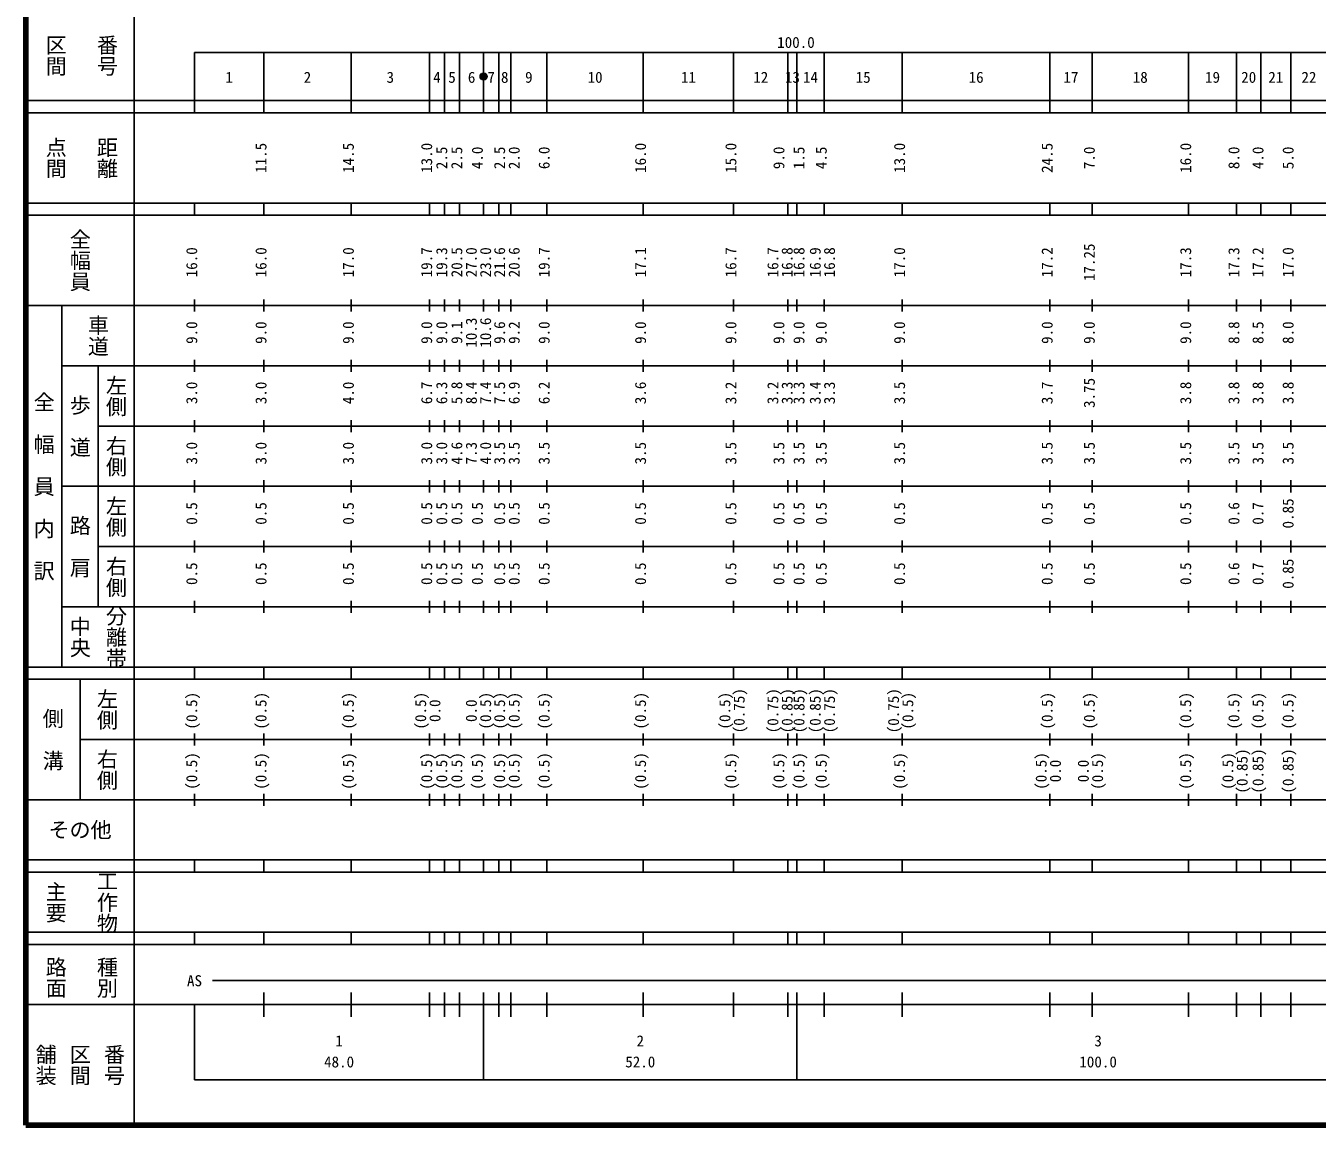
# Model space of a CAD drawing. Units: millimetres on the paper, enlarged 1000 times. Extents: x 40000 to 680000, y 20000 to 380000.
# Drawn here: x 40000 to 254367, y 20000 to 202409 of the extents above; entities that cross this region are included whole.
import ezdxf
from ezdxf.enums import TextEntityAlignment as Align

# ---------------------------------------------------------------- set-up
doc = ezdxf.new("R2010")
doc.units = ezdxf.units.MM
doc.header["$LTSCALE"] = 1000
for name, color, linetype, lineweight in [('M-TTL', 2, 'Continuous', 140), ('M-TTL-BAND', 7, 'Continuous', 25), ('M-TTL-TXT', 7, 'Continuous', 13)]:
    doc.layers.add(name, color=color, linetype=linetype, lineweight=lineweight)
doc.styles.add('@ＭＳ ゴシック', font='')
doc.styles.add('ＭＳ ゴシック', font='')
doc.styles.get('@ＭＳ ゴシック').set_extended_font_data('@MS Gothic')
doc.styles.get('ＭＳ ゴシック').set_extended_font_data('MS Gothic')

msp = doc.modelspace()

# ---------------------------------------------------------------- hatches: boundary and pattern name
at = {"layer": 'M-TTL-TXT'}
msp.add_hatch(color=256, dxfattribs=at).paths.add_polyline_path([(116600, 194000), (116600, 194024), (116598, 194047), (116596, 194071), (116593, 194094), (116588, 194117), (116583, 194140), (116577, 194163), (116571, 194185), (116563, 194208), (116554, 194230), (116545, 194251), (116535, 194272), (116523, 194293), (116512, 194313), (116499, 194333), (116485, 194353), (116471, 194371), (116456, 194390), (116441, 194407), (116424, 194424), (116407, 194441), (116390, 194456), (116371, 194471), (116353, 194485), (116333, 194499), (116313, 194512), (116293, 194523), (116272, 194535), (116251, 194545), (116230, 194554), (116208, 194563), (116185, 194571), (116163, 194577), (116140, 194583), (116117, 194588), (116094, 194593), (116071, 194596), (116047, 194598), (116024, 194600), (116000, 194600), (115976, 194600), (115953, 194598), (115929, 194596), (115906, 194593), (115883, 194588), (115860, 194583), (115837, 194577), (115815, 194571), (115792, 194563), (115770, 194554), (115749, 194545), (115728, 194535), (115707, 194523), (115687, 194512), (115667, 194499), (115647, 194485), (115629, 194471), (115610, 194456), (115593, 194441), (115576, 194424), (115559, 194407), (115544, 194390), (115529, 194371), (115515, 194353), (115501, 194333), (115488, 194313), (115477, 194293), (115465, 194272), (115455, 194251), (115446, 194230), (115437, 194208), (115429, 194185), (115423, 194163), (115417, 194140), (115412, 194117), (115407, 194094), (115404, 194071), (115402, 194047), (115400, 194024), (115400, 194000), (115400, 193976), (115402, 193953), (115404, 193929), (115407, 193906), (115412, 193883), (115417, 193860), (115423, 193837), (115429, 193815), (115437, 193792), (115446, 193770), (115455, 193749), (115465, 193728), (115477, 193707), (115488, 193687), (115501, 193667), (115515, 193647), (115529, 193629), (115544, 193610), (115559, 193593), (115576, 193576), (115593, 193559), (115610, 193544), (115629, 193529), (115647, 193515), (115667, 193501), (115687, 193488), (115707, 193477), (115728, 193465), (115749, 193455), (115770, 193446), (115792, 193437), (115815, 193429), (115837, 193423), (115860, 193417), (115883, 193412), (115906, 193407), (115929, 193404), (115953, 193402), (115976, 193400), (116000, 193400), (116024, 193400), (116047, 193402), (116071, 193404), (116094, 193407), (116117, 193412), (116140, 193417), (116163, 193423), (116185, 193429), (116208, 193437), (116230, 193446), (116251, 193455), (116272, 193465), (116293, 193477), (116313, 193488), (116333, 193501), (116353, 193515), (116371, 193529), (116390, 193544), (116407, 193559), (116424, 193576), (116441, 193593), (116456, 193610), (116471, 193629), (116485, 193647), (116499, 193667), (116512, 193687), (116523, 193707), (116535, 193728), (116545, 193749), (116554, 193770), (116563, 193792), (116571, 193815), (116577, 193837), (116583, 193860), (116588, 193883), (116593, 193906), (116596, 193929), (116598, 193953), (116600, 193976)])

# ---------------------------------------------------------------- linework, layer by layer
at = {"layer": 'M-TTL'}
for p, q in [((40000, 380000), (40000, 20000)), ((40000, 20000), (680000, 20000))]:
    msp.add_line(p, q, dxfattribs=at)
at = {"layer": 'M-TTL-BAND'}
for p, q in [((58000, 370000), (58000, 20000)), ((68000, 198000), (579000, 198000)), ((68000, 198000), (68000, 188000)), ((79500, 188000), (79500, 198000)), ((94000, 188000), (94000, 198000)), ((107000, 188000), (107000, 198000)), ((109500, 188000), (109500, 198000)), ((112000, 188000), (112000, 198000)), ((116000, 188000), (116000, 198000)), ((118500, 188000), (118500, 198000)), ((120500, 188000), (120500, 198000)), ((126500, 188000), (126500, 198000)), ((142500, 188000), (142500, 198000)), ((157500, 188000), (157500, 198000)), ((166500, 188000), (166500, 198000)), ((168000, 188000), (168000, 198000)), ((172500, 188000), (172500, 198000)), ((185500, 188000), (185500, 198000)), ((210000, 188000), (210000, 198000)), ((217000, 188000), (217000, 198000)), ((233000, 188000), (233000, 198000)), ((241000, 188000), (241000, 198000)), ((245000, 188000), (245000, 198000)), ((250000, 188000), (250000, 198000)), ((40000, 190000), (579000, 190000)), ((40000, 188000), (579000, 188000)), ((40000, 173000), (579000, 173000)), ((68000, 171000), (68000, 173000)), ((79500, 171000), (79500, 173000)), ((94000, 171000), (94000, 173000)), ((107000, 171000), (107000, 173000)), ((109500, 171000), (109500, 173000)), ((112000, 171000), (112000, 173000)), ((116000, 171000), (116000, 173000)), ((118500, 171000), (118500, 173000)), ((120500, 171000), (120500, 173000)), ((126500, 171000), (126500, 173000)), ((142500, 171000), (142500, 173000)), ((157500, 171000), (157500, 173000)), ((166500, 171000), (166500, 173000)), ((168000, 171000), (168000, 173000)), ((172500, 171000), (172500, 173000)), ((185500, 171000), (185500, 173000)), ((210000, 171000), (210000, 173000)), ((217000, 171000), (217000, 173000)), ((233000, 171000), (233000, 173000)), ((241000, 171000), (241000, 173000)), ((245000, 171000), (245000, 173000)), ((250000, 171000), (250000, 173000)), ((40000, 171000), (579000, 171000)), ((68000, 155000), (68000, 157000)), ((79500, 155000), (79500, 157000)), ((94000, 155000), (94000, 157000)), ((107000, 155000), (107000, 157000)), ((109500, 155000), (109500, 157000)), ((112000, 155000), (112000, 157000)), ((116000, 155000), (116000, 157000)), ((118500, 155000), (118500, 157000)), ((120500, 155000), (120500, 157000)), ((126500, 155000), (126500, 157000)), ((142500, 155000), (142500, 157000)), ((157500, 155000), (157500, 157000)), ((166500, 155000), (166500, 157000)), ((168000, 155000), (168000, 157000)), ((172500, 155000), (172500, 157000)), ((185500, 155000), (185500, 157000)), ((210000, 155000), (210000, 157000)), ((217000, 155000), (217000, 157000)), ((233000, 155000), (233000, 157000)), ((241000, 155000), (241000, 157000)), ((245000, 155000), (245000, 157000)), ((250000, 155000), (250000, 157000)), ((40000, 156000), (579000, 156000)), ((46000, 96000), (46000, 156000)), ((46000, 146000), (579000, 146000)), ((52000, 146000), (52000, 106000)), ((68000, 145000), (68000, 147000)), ((79500, 145000), (79500, 147000)), ((94000, 145000), (94000, 147000)), ((107000, 145000), (107000, 147000)), ((109500, 145000), (109500, 147000)), ((112000, 145000), (112000, 147000)), ((116000, 145000), (116000, 147000)), ((118500, 145000), (118500, 147000)), ((120500, 145000), (120500, 147000)), ((126500, 145000), (126500, 147000)), ((142500, 145000), (142500, 147000)), ((157500, 145000), (157500, 147000)), ((166500, 145000), (166500, 147000)), ((168000, 145000), (168000, 147000)), ((172500, 145000), (172500, 147000)), ((185500, 145000), (185500, 147000)), ((210000, 145000), (210000, 147000)), ((217000, 145000), (217000, 147000)), ((233000, 145000), (233000, 147000)), ((241000, 145000), (241000, 147000)), ((245000, 145000), (245000, 147000)), ((250000, 145000), (250000, 147000)), ((52000, 136000), (579000, 136000)), ((68000, 135000), (68000, 137000)), ((79500, 135000), (79500, 137000)), ((94000, 135000), (94000, 137000)), ((107000, 135000), (107000, 137000)), ((109500, 135000), (109500, 137000)), ((112000, 135000), (112000, 137000)), ((116000, 135000), (116000, 137000)), ((118500, 135000), (118500, 137000)), ((120500, 135000), (120500, 137000)), ((126500, 135000), (126500, 137000)), ((142500, 135000), (142500, 137000)), ((157500, 135000), (157500, 137000)), ((166500, 135000), (166500, 137000)), ((168000, 135000), (168000, 137000)), ((172500, 135000), (172500, 137000)), ((185500, 135000), (185500, 137000)), ((210000, 135000), (210000, 137000)), ((217000, 135000), (217000, 137000)), ((233000, 135000), (233000, 137000)), ((241000, 135000), (241000, 137000)), ((245000, 135000), (245000, 137000)), ((250000, 135000), (250000, 137000)), ((68000, 125000), (68000, 127000)), ((79500, 125000), (79500, 127000)), ((94000, 125000), (94000, 127000)), ((107000, 125000), (107000, 127000)), ((109500, 125000), (109500, 127000)), ((112000, 125000), (112000, 127000)), ((116000, 125000), (116000, 127000)), ((118500, 125000), (118500, 127000)), ((120500, 125000), (120500, 127000)), ((126500, 125000), (126500, 127000)), ((142500, 125000), (142500, 127000)), ((157500, 125000), (157500, 127000)), ((166500, 125000), (166500, 127000)), ((168000, 125000), (168000, 127000)), ((172500, 125000), (172500, 127000)), ((185500, 125000), (185500, 127000)), ((210000, 125000), (210000, 127000)), ((217000, 125000), (217000, 127000)), ((233000, 125000), (233000, 127000)), ((241000, 125000), (241000, 127000)), ((245000, 125000), (245000, 127000)), ((250000, 125000), (250000, 127000)), ((46000, 126000), (579000, 126000)), ((52000, 116000), (579000, 116000)), ((68000, 115000), (68000, 117000)), ((79500, 115000), (79500, 117000)), ((94000, 115000), (94000, 117000)), ((107000, 115000), (107000, 117000)), ((109500, 115000), (109500, 117000)), ((112000, 115000), (112000, 117000)), ((116000, 115000), (116000, 117000)), ((118500, 115000), (118500, 117000)), ((120500, 115000), (120500, 117000)), ((126500, 115000), (126500, 117000)), ((142500, 115000), (142500, 117000)), ((157500, 115000), (157500, 117000)), ((166500, 115000), (166500, 117000)), ((168000, 115000), (168000, 117000)), ((172500, 115000), (172500, 117000)), ((185500, 115000), (185500, 117000)), ((210000, 115000), (210000, 117000)), ((217000, 115000), (217000, 117000)), ((233000, 115000), (233000, 117000)), ((241000, 115000), (241000, 117000)), ((245000, 115000), (245000, 117000)), ((250000, 115000), (250000, 117000)), ((46000, 106000), (579000, 106000)), ((68000, 105000), (68000, 107000)), ((79500, 105000), (79500, 107000)), ((94000, 105000), (94000, 107000)), ((107000, 105000), (107000, 107000)), ((109500, 105000), (109500, 107000)), ((112000, 105000), (112000, 107000)), ((116000, 105000), (116000, 107000)), ((118500, 105000), (118500, 107000)), ((120500, 105000), (120500, 107000)), ((126500, 105000), (126500, 107000)), ((142500, 105000), (142500, 107000)), ((157500, 105000), (157500, 107000)), ((166500, 105000), (166500, 107000)), ((168000, 105000), (168000, 107000)), ((172500, 105000), (172500, 107000)), ((185500, 105000), (185500, 107000)), ((210000, 105000), (210000, 107000)), ((217000, 105000), (217000, 107000)), ((233000, 105000), (233000, 107000)), ((241000, 105000), (241000, 107000)), ((245000, 105000), (245000, 107000)), ((250000, 105000), (250000, 107000)), ((40000, 96000), (579000, 96000)), ((68000, 94000), (68000, 96000)), ((79500, 94000), (79500, 96000)), ((94000, 94000), (94000, 96000)), ((107000, 94000), (107000, 96000)), ((109500, 94000), (109500, 96000)), ((112000, 94000), (112000, 96000)), ((116000, 94000), (116000, 96000)), ((118500, 94000), (118500, 96000)), ((120500, 94000), (120500, 96000)), ((126500, 94000), (126500, 96000)), ((142500, 94000), (142500, 96000)), ((157500, 94000), (157500, 96000)), ((166500, 94000), (166500, 96000)), ((168000, 94000), (168000, 96000)), ((172500, 94000), (172500, 96000)), ((185500, 94000), (185500, 96000)), ((210000, 94000), (210000, 96000)), ((217000, 94000), (217000, 96000)), ((233000, 94000), (233000, 96000)), ((241000, 94000), (241000, 96000)), ((245000, 94000), (245000, 96000)), ((250000, 94000), (250000, 96000)), ((40000, 94000), (579000, 94000)), ((49000, 94000), (49000, 74000)), ((49000, 84000), (579000, 84000)), ((68000, 83000), (68000, 85000)), ((79500, 83000), (79500, 85000)), ((94000, 83000), (94000, 85000)), ((107000, 83000), (107000, 85000)), ((109500, 83000), (109500, 85000)), ((112000, 83000), (112000, 85000)), ((116000, 83000), (116000, 85000)), ((118500, 83000), (118500, 85000)), ((120500, 83000), (120500, 85000)), ((126500, 83000), (126500, 85000)), ((142500, 83000), (142500, 85000)), ((157500, 83000), (157500, 85000)), ((166500, 83000), (166500, 85000)), ((168000, 83000), (168000, 85000)), ((172500, 83000), (172500, 85000)), ((185500, 83000), (185500, 85000)), ((210000, 83000), (210000, 85000)), ((217000, 83000), (217000, 85000)), ((233000, 83000), (233000, 85000)), ((241000, 83000), (241000, 85000)), ((245000, 83000), (245000, 85000)), ((250000, 83000), (250000, 85000)), ((40000, 74000), (579000, 74000)), ((68000, 73000), (68000, 75000)), ((79500, 73000), (79500, 75000)), ((94000, 73000), (94000, 75000)), ((107000, 73000), (107000, 75000)), ((109500, 73000), (109500, 75000)), ((112000, 73000), (112000, 75000)), ((116000, 73000), (116000, 75000)), ((118500, 73000), (118500, 75000)), ((120500, 73000), (120500, 75000)), ((126500, 73000), (126500, 75000)), ((142500, 73000), (142500, 75000)), ((157500, 73000), (157500, 75000)), ((166500, 73000), (166500, 75000)), ((168000, 73000), (168000, 75000)), ((172500, 73000), (172500, 75000)), ((185500, 73000), (185500, 75000)), ((210000, 73000), (210000, 75000)), ((217000, 73000), (217000, 75000)), ((233000, 73000), (233000, 75000)), ((241000, 73000), (241000, 75000)), ((245000, 73000), (245000, 75000)), ((250000, 73000), (250000, 75000)), ((40000, 64000), (579000, 64000)), ((68000, 62000), (68000, 64000)), ((79500, 62000), (79500, 64000)), ((94000, 62000), (94000, 64000)), ((107000, 62000), (107000, 64000)), ((109500, 62000), (109500, 64000)), ((112000, 62000), (112000, 64000)), ((116000, 62000), (116000, 64000)), ((118500, 62000), (118500, 64000)), ((120500, 62000), (120500, 64000)), ((126500, 62000), (126500, 64000)), ((142500, 62000), (142500, 64000)), ((157500, 62000), (157500, 64000)), ((166500, 62000), (166500, 64000)), ((168000, 62000), (168000, 64000)), ((172500, 62000), (172500, 64000)), ((185500, 62000), (185500, 64000)), ((210000, 62000), (210000, 64000)), ((217000, 62000), (217000, 64000)), ((233000, 62000), (233000, 64000)), ((241000, 62000), (241000, 64000)), ((245000, 62000), (245000, 64000)), ((250000, 62000), (250000, 64000)), ((40000, 62000), (579000, 62000)), ((40000, 52000), (579000, 52000)), ((68000, 50000), (68000, 52000)), ((79500, 50000), (79500, 52000)), ((94000, 50000), (94000, 52000)), ((107000, 50000), (107000, 52000)), ((109500, 50000), (109500, 52000)), ((112000, 50000), (112000, 52000)), ((116000, 50000), (116000, 52000)), ((118500, 50000), (118500, 52000)), ((120500, 50000), (120500, 52000)), ((126500, 50000), (126500, 52000)), ((142500, 50000), (142500, 52000)), ((157500, 50000), (157500, 52000)), ((166500, 50000), (166500, 52000)), ((168000, 50000), (168000, 52000)), ((172500, 50000), (172500, 52000)), ((185500, 50000), (185500, 52000)), ((210000, 50000), (210000, 52000)), ((217000, 50000), (217000, 52000)), ((233000, 50000), (233000, 52000)), ((241000, 50000), (241000, 52000)), ((245000, 50000), (245000, 52000)), ((250000, 50000), (250000, 52000)), ((40000, 50000), (579000, 50000)), ((71000, 44000), (523000, 44000)), ((79500, 38000), (79500, 42000)), ((94000, 38000), (94000, 42000)), ((107000, 38000), (107000, 42000)), ((109500, 38000), (109500, 42000)), ((112000, 38000), (112000, 42000)), ((116000, 27500), (116000, 42000)), ((118500, 38000), (118500, 42000)), ((120500, 38000), (120500, 42000)), ((126500, 38000), (126500, 42000)), ((142500, 38000), (142500, 42000)), ((157500, 38000), (157500, 42000)), ((166500, 38000), (166500, 42000)), ((168000, 27500), (168000, 42000)), ((172500, 38000), (172500, 42000)), ((185500, 38000), (185500, 42000)), ((210000, 38000), (210000, 42000)), ((217000, 38000), (217000, 42000)), ((233000, 38000), (233000, 42000)), ((241000, 38000), (241000, 42000)), ((245000, 38000), (245000, 42000)), ((250000, 38000), (250000, 42000)), ((40000, 40000), (579000, 40000)), ((68000, 40000), (68000, 27500)), ((68000, 27500), (579000, 27500))]:
    msp.add_line(p, q, dxfattribs=at)
at = {"layer": 'M-TTL-TXT'}
msp.add_circle((116000, 194000), 600, dxfattribs=at)

# ---------------------------------------------------------------- texts
at = {"layer": 'M-TTL-BAND', "style": '@ＭＳ ゴシック'}
for s, p in [('区間', (45000, 197500)), ('番号', (53500, 197500)), ('点間', (45000, 180500)), ('距離', (53500, 180500)), ('全幅員', (49000, 163500)), ('車道', (52000, 151000)), ('左側', (55000, 141000)), ('全\u3000幅\u3000員\u3000内\u3000訳', (43000, 126000)), ('歩\u3000道', (49000, 136000)), ('右側', (55000, 131000)), ('左側', (55000, 121000)), ('路\u3000肩', (49000, 116000)), ('右側', (55000, 111000)), ('分離帯', (55000, 101000)), ('中央', (49000, 101000)), ('左側', (53500, 89000)), ('側\u3000溝', (44500, 84000)), ('右側', (53500, 79000)), ('主要', (45000, 57000)), ('工作物', (53500, 57000)), ('路面', (45000, 44500)), ('種別', (53500, 44500)), ('舗装', (43333, 30000)), ('区間', (49000, 30000)), ('番号', (54667, 30000))]:
    msp.add_text(s, height=2566, rotation=270, dxfattribs=at).set_placement(p, align=Align.MIDDLE_CENTER)
at = {"layer": 'M-TTL-BAND', "style": 'ＭＳ ゴシック'}
for s, p in [('100.0', (167844, 198195)), ('1', (73750, 192405)), ('2', (86750, 192405)), ('3', (100500, 192405)), ('4', (108250, 192405)), ('5', (110750, 192405)), ('6', (114000, 192405)), ('7', (117250, 192405)), ('8', (119500, 192405)), ('9', (123500, 192405)), ('10', (134500, 192405)), ('11', (150000, 192405)), ('12', (162000, 192405)), ('13', (167250, 192405)), ('14', (170250, 192405)), ('15', (179000, 192405)), ('16', (197750, 192405)), ('17', (213500, 192405)), ('18', (225000, 192405)), ('19', (237000, 192405)), ('20', (243000, 192405)), ('21', (247500, 192405)), ('22', (253000, 192405)), ('AS', (68000, 42500)), ('1', (92000, 32523)), ('2', (142000, 32523)), ('3', (218000, 32523)), ('48.0', (92000, 29033)), ('52.0', (142000, 29033)), ('100.0', (218000, 29033))]:
    msp.add_text(s, height=1833, dxfattribs=at).set_placement(p, align=Align.BOTTOM_CENTER)
for s, p in [('11.5', (80500, 180500)), ('14.5', (95000, 180500)), ('13.0', (108000, 180500)), ('2.5', (110500, 180500)), ('2.5', (113000, 180500)), ('4.0', (116411, 180500)), ('2.5', (120106, 180500)), ('2.0', (122526, 180500)), ('6.0', (127500, 180500)), ('16.0', (143500, 180500)), ('15.0', (158500, 180500)), ('9.0', (166469, 180500)), ('1.5', (169805, 180500)), ('4.5', (173500, 180500)), ('13.0', (186500, 180500)), ('24.5', (211000, 180500)), ('7.0', (218000, 180500)), ('16.0', (234000, 180500)), ('8.0', (242000, 180500)), ('4.0', (246000, 180500)), ('5.0', (251000, 180500)), ('16.0', (69000, 163174)), ('16.0', (80500, 163174)), ('17.0', (95000, 163174)), ('19.7', (108000, 163174)), ('19.3', (110500, 163174)), ('20.5', (113000, 163174)), ('27.0', (115411, 163174)), ('23.0', (117781, 163174)), ('21.6', (120106, 163174)), ('20.6', (122526, 163174)), ('19.7', (127500, 163174)), ('17.1', (143500, 163174)), ('16.7', (158500, 163174)), ('16.7', (165469, 163174)), ('16.8', (167839, 163174)), ('16.8', (169805, 163174)), ('16.9', (172500, 163174)), ('16.8', (174870, 163174)), ('17.0', (186500, 163174)), ('17.2', (211000, 163174)), ('17.25', (218000, 163174)), ('17.3', (234000, 163174)), ('17.3', (242000, 163174)), ('17.2', (246000, 163174)), ('17.0', (251000, 163174)), ('9.0', (69000, 151500)), ('9.0', (80500, 151500)), ('9.0', (95000, 151500)), ('9.0', (108000, 151500)), ('9.0', (110500, 151500)), ('9.1', (113000, 151500)), ('10.3', (115411, 151500)), ('10.6', (117781, 151500)), ('9.6', (120106, 151500)), ('9.2', (122526, 151500)), ('9.0', (127500, 151500)), ('9.0', (143500, 151500)), ('9.0', (158500, 151500)), ('9.0', (166469, 151500)), ('9.0', (169805, 151500)), ('9.0', (173500, 151500)), ('9.0', (186500, 151500)), ('9.0', (211000, 151500)), ('9.0', (218000, 151500)), ('9.0', (234000, 151500)), ('8.8', (242000, 151500)), ('8.5', (246000, 151500)), ('8.0', (251000, 151500)), ('3.75', (218000, 141500)), ('3.0', (69000, 141500)), ('3.0', (80500, 141500)), ('4.0', (95000, 141500)), ('6.7', (108000, 141500)), ('6.3', (110500, 141500)), ('5.8', (113000, 141500)), ('8.4', (115411, 141500)), ('7.4', (117781, 141500)), ('7.5', (120106, 141500)), ('6.9', (122526, 141500)), ('6.2', (127500, 141500)), ('3.6', (143500, 141500)), ('3.2', (158500, 141500)), ('3.2', (165469, 141500)), ('3.3', (167839, 141500)), ('3.3', (169805, 141500)), ('3.4', (172500, 141500)), ('3.3', (174870, 141500)), ('3.5', (186500, 141500)), ('3.7', (211000, 141500)), ('3.8', (234000, 141500)), ('3.8', (242000, 141500)), ('3.8', (246000, 141500)), ('3.8', (251000, 141500)), ('3.0', (69000, 131500)), ('3.0', (80500, 131500)), ('3.0', (95000, 131500)), ('3.0', (108000, 131500)), ('3.0', (110500, 131500)), ('4.6', (113000, 131500)), ('7.3', (115411, 131500)), ('4.0', (117781, 131500)), ('3.5', (120106, 131500)), ('3.5', (122526, 131500)), ('3.5', (127500, 131500)), ('3.5', (143500, 131500)), ('3.5', (158500, 131500)), ('3.5', (166469, 131500)), ('3.5', (169805, 131500)), ('3.5', (173500, 131500)), ('3.5', (186500, 131500)), ('3.5', (211000, 131500)), ('3.5', (218000, 131500)), ('3.5', (234000, 131500)), ('3.5', (242000, 131500)), ('3.5', (246000, 131500)), ('3.5', (251000, 131500)), ('0.5', (69000, 121500)), ('0.5', (80500, 121500)), ('0.5', (95000, 121500)), ('0.5', (108000, 121500)), ('0.5', (110500, 121500)), ('0.5', (113000, 121500)), ('0.5', (116411, 121500)), ('0.5', (120106, 121500)), ('0.5', (122526, 121500)), ('0.5', (127500, 121500)), ('0.5', (143500, 121500)), ('0.5', (158500, 121500)), ('0.5', (166469, 121500)), ('0.5', (169805, 121500)), ('0.5', (173500, 121500)), ('0.5', (186500, 121500)), ('0.5', (211000, 121500)), ('0.5', (218000, 121500)), ('0.5', (234000, 121500)), ('0.6', (242000, 121500)), ('0.7', (246000, 121500)), ('0.85', (251000, 121500)), ('0.85', (251000, 111500)), ('0.5', (69000, 111500)), ('0.5', (80500, 111500)), ('0.5', (95000, 111500)), ('0.5', (108000, 111500)), ('0.5', (110500, 111500)), ('0.5', (113000, 111500)), ('0.5', (116411, 111500)), ('0.5', (120106, 111500)), ('0.5', (122526, 111500)), ('0.5', (127500, 111500)), ('0.5', (143500, 111500)), ('0.5', (158500, 111500)), ('0.5', (166469, 111500)), ('0.5', (169805, 111500)), ('0.5', (173500, 111500)), ('0.5', (186500, 111500)), ('0.5', (211000, 111500)), ('0.5', (218000, 111500)), ('0.5', (234000, 111500)), ('0.6', (242000, 111500)), ('0.7', (246000, 111500)), ('(0.5)', (69000, 88764)), ('(0.5)', (80500, 88764)), ('(0.5)', (95000, 88764)), ('(0.5)', (107000, 88764)), ('0.0', (109370, 88764)), ('0.0', (115411, 88764)), ('(0.5)', (117781, 88764)), ('(0.5)', (120106, 88764)), ('(0.5)', (122526, 88764)), ('(0.5)', (127500, 88764)), ('(0.5)', (143500, 88764)), ('(0.5)', (157500, 88764)), ('(0.75)', (159870, 88764)), ('(0.75)', (165469, 88764)), ('(0.85)', (167839, 88764)), ('(0.85)', (169805, 88764)), ('(0.85)', (172500, 88764)), ('(0.75)', (174870, 88764)), ('(0.75)', (185500, 88764)), ('(0.5)', (187870, 88764)), ('(0.5)', (211000, 88764)), ('(0.5)', (218000, 88764)), ('(0.5)', (234000, 88764)), ('(0.5)', (242000, 88764)), ('(0.5)', (246000, 88764)), ('(0.5)', (251000, 88764)), ('(0.5)', (69000, 78764)), ('(0.5)', (80500, 78764)), ('(0.5)', (95000, 78764)), ('(0.5)', (108000, 78764)), ('(0.5)', (110500, 78764)), ('(0.5)', (113000, 78764)), ('(0.5)', (116411, 78764)), ('(0.5)', (120106, 78764)), ('(0.5)', (122526, 78764)), ('(0.5)', (127500, 78764)), ('(0.5)', (143500, 78764)), ('(0.5)', (158500, 78764)), ('(0.5)', (166469, 78764)), ('(0.5)', (169805, 78764)), ('(0.5)', (173500, 78764)), ('(0.5)', (186500, 78764)), ('(0.5)', (210000, 78764)), ('(0.5)', (219370, 78764)), ('(0.5)', (234000, 78764)), ('(0.5)', (241000, 78764)), ('(0.85)', (243370, 78764)), ('(0.85)', (246000, 78764)), ('(0.85)', (251000, 78764)), ('0.0', (212370, 78764)), ('0.0', (217000, 78764))]:
    msp.add_text(s, height=1833, rotation=90, dxfattribs=at).set_placement(p, align=Align.BOTTOM_CENTER)
msp.add_text('その他', height=2566, dxfattribs=at).set_placement((49000, 69000), align=Align.MIDDLE_CENTER)

doc.saveas('drawing.dxf')
